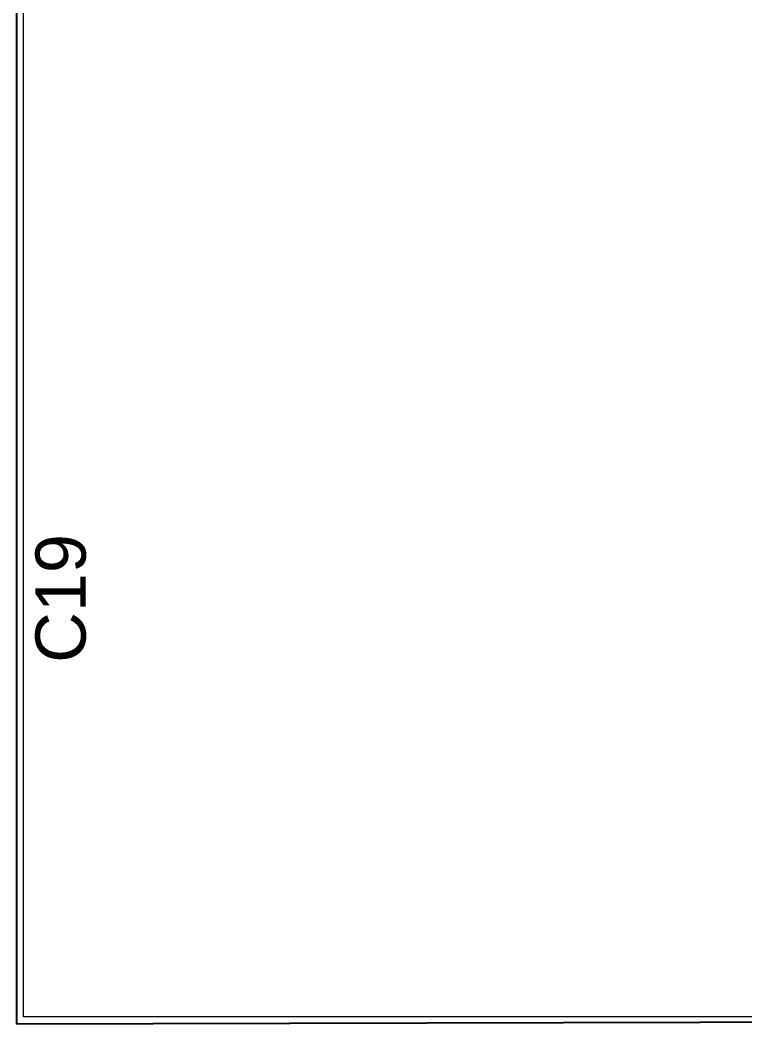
# Model space of a CAD drawing. Header units: metres. Extents: x 15463 to 32022, y 1223 to 33962.
# Drawn here: x 29493.839 to 29495.878, y 4117.01 to 4119.836 of the extents above; entities that cross this region are included whole.
import ezdxf

# ---------------------------------------------------------------- set-up
doc = ezdxf.new("R2010")
doc.units = ezdxf.units.M
doc.header["$LTSCALE"] = 0.1
doc.linetypes.add('DASHDOTX2', pattern=[50.8, 25.4, -12.7, 0, -12.7])
for name, color, linetype, lineweight in [('CENTERLINE', 251, 'DASHDOTX2', 15), ('LEVEL', 251, 'Continuous', 13), ('PLASTER', 252, 'Continuous', 15)]:
    doc.layers.add(name, color=color, linetype=linetype, lineweight=lineweight)
doc.styles.get("Standard").update_dxf_attribs({"font": 'arial.ttf'})

msp = doc.modelspace()

# ---------------------------------------------------------------- hatches: boundary and pattern name
at = {"layer": 'LEVEL'}
h = msp.add_hatch(dxfattribs=at)
h.set_pattern_fill('ANSI31', color=256, scale=0.02, angle=90)
h.set_pattern_definition([(135, (29569.414394, 3572.19952), (-0.0449012806, -0.0449012806), [])])
h.paths.add_polyline_path([(29488.2785, 4112.7406), (29488.2785, 4109.3807), (29488.6485, 4109.3807), (29489.0485, 4109.3807), (29489.0485, 4109.9098), (29489.0769, 4109.9098), (29489.0769, 4112.0816), (29489.0643, 4112.0816), (29489.0555, 4112.0816, -1), (29489.0555, 4112.0936), (29489.0485, 4112.0957), (29489.0485, 4112.7406)])
h.paths.add_polyline_path([(29488.8582, 4110.274), (29488.8582, 4109.6478), (29488.3966, 4109.6478), (29488.3966, 4110.274)], flags=16)
h.paths.add_polyline_path([(29488.2785, 4116.3606), (29488.2785, 4113.0007), (29489.0485, 4113.0007), (29489.0485, 4113.0207), (29489.0485, 4113.6456), (29489.0555, 4113.6478, -1), (29489.0555, 4113.6598), (29489.0769, 4113.6598), (29489.0769, 4115.8315), (29489.0555, 4115.8315, -1), (29489.0555, 4115.8435), (29489.0485, 4115.8456), (29489.0485, 4116.3606)])
h.paths.add_polyline_path([(29488.8526, 4113.934), (29488.8526, 4113.3077), (29488.391, 4113.3077), (29488.391, 4113.934)], flags=16)
h.paths.add_polyline_path([(29505.0092, 4103.4068), (29505.0092, 4103.4452), (29504.6092, 4103.4452), (29504.6092, 4102.8402), (29504.6021, 4102.8381, -1), (29504.6021, 4102.8261), (29504.5808, 4102.8261), (29504.5808, 4102.7961), (29504.5808, 4101.3544), (29504.6021, 4101.3544, -1), (29504.6021, 4101.3424), (29504.6092, 4101.3402), (29504.6092, 4100.5552), (29505.3792, 4100.5552), (29505.3792, 4103.4068)])
h.paths.add_polyline_path([(29505.2472, 4101.3086), (29505.2472, 4100.6823), (29504.7856, 4100.6823), (29504.7856, 4101.3086)], flags=16)
h.paths.add_polyline_path([(29504.6092, 4112.7555), (29504.6092, 4112.7203), (29504.6092, 4112.0878), (29504.6021, 4112.0856, -1), (29504.6021, 4112.0736), (29504.5808, 4112.0736), (29504.5808, 4109.9019), (29504.6021, 4109.9019, -0.414214), (29504.6081, 4109.8959), (29504.6092, 4109.9603), (29504.6092, 4109.3652), (29505.3792, 4109.3652), (29505.3792, 4112.7555)])
h.paths.add_polyline_path([(29505.2419, 4110.1777), (29505.2419, 4109.5514), (29504.7803, 4109.5514), (29504.7803, 4110.1777)], flags=16)
h.paths.add_polyline_path([(29505.0092, 4116.3755), (29504.6092, 4116.3755), (29504.6092, 4115.8529), (29504.6021, 4115.8508, -1), (29504.6021, 4115.8388), (29504.5808, 4115.8388), (29504.5808, 4113.667), (29504.6021, 4113.667, -1), (29504.6021, 4113.655), (29504.6092, 4113.6529), (29504.6092, 4112.9852), (29505.3792, 4112.9852), (29505.3792, 4116.3755)])
h.paths.add_polyline_path([(29505.253, 4113.8679), (29505.253, 4113.2416), (29504.7914, 4113.2416), (29504.7914, 4113.8679)], flags=16)
h.paths.add_polyline_path([(29504.6092, 4125.1855), (29504.6092, 4125.1155), (29504.6092, 4124.4005), (29504.6021, 4124.3983, -1), (29504.6021, 4124.3863), (29504.5808, 4124.3863), (29504.5808, 4122.9146), (29504.5934, 4122.9146), (29504.6021, 4122.9146, -1), (29504.6021, 4122.9026), (29504.6092, 4122.9005), (29504.6092, 4122.2955), (29505.0092, 4122.2955), (29505.0092, 4122.3356), (29505.3792, 4122.3356), (29505.3792, 4125.1855)])
h.paths.add_polyline_path([(29505.2257, 4123.1029), (29505.2257, 4122.4766), (29504.7641, 4122.4766), (29504.7641, 4123.1029)], flags=16)
h.paths.add_polyline_path([(29505.1754, 4122.7839), (29505.1754, 4123.0876), (29505.0263, 4123.0876), (29505.0263, 4122.7839)], flags=8)
h.paths.add_polyline_path([(29505.1754, 4122.5044), (29505.1754, 4122.8006), (29505.0263, 4122.8006), (29505.0263, 4122.5044)], flags=8)
h.paths.add_polyline_path([(29504.9556, 4122.7858), (29504.9556, 4123.1103), (29504.8108, 4123.1103), (29504.8108, 4122.7858)], flags=24)
h.paths.add_polyline_path([(29504.9556, 4122.5498), (29504.9556, 4122.7549), (29504.8108, 4122.7549), (29504.8108, 4122.5498)], flags=8)
h.paths.add_polyline_path([(29505.1278, 4123.2047), (29505.1278, 4124.3039), (29504.8906, 4124.3039), (29504.8906, 4123.2047)], flags=24)

# ---------------------------------------------------------------- linework, layer by layer
at = {"color": 2, "true_color": 0xf1eb1f}
msp.add_lwpolyline([(29488.0485, 4122.3356), (29492.5085, 4122.3356), (29492.5085, 4119.9503), (29493.8292, 4119.9503), (29493.8292, 4117.01), (29498.0592, 4117.021), (29498.0592, 4114.862), (29499.8292, 4114.862), (29499.8292, 4125.4156), (29505.6092, 4125.4155), (29505.6092, 4100.3252), (29499.8292, 4100.3252), (29499.8292, 4107.5506), (29493.8292, 4107.5506), (29493.8292, 4105.7712), (29492.5085, 4105.7712), (29492.5085, 4103.4068), (29488.0485, 4103.4068), (29488.0485, 4122.3356)], dxfattribs=at)
at = {"layer": 'PLASTER'}
for p, q in [((29493.8492, 4117.03), (29493.8492, 4119.9503)), ((29498.0792, 4117.03), (29493.8492, 4117.03))]:
    msp.add_line(p, q, dxfattribs=at)

# ---------------------------------------------------------------- texts
at = {"layer": 'CENTERLINE', "linetype": 'ByBlock'}
msp.add_text('C19', height=0.1414, rotation=90, dxfattribs=at).set_placement((29494.0238, 4118.0266))

doc.saveas('drawing.dxf')
